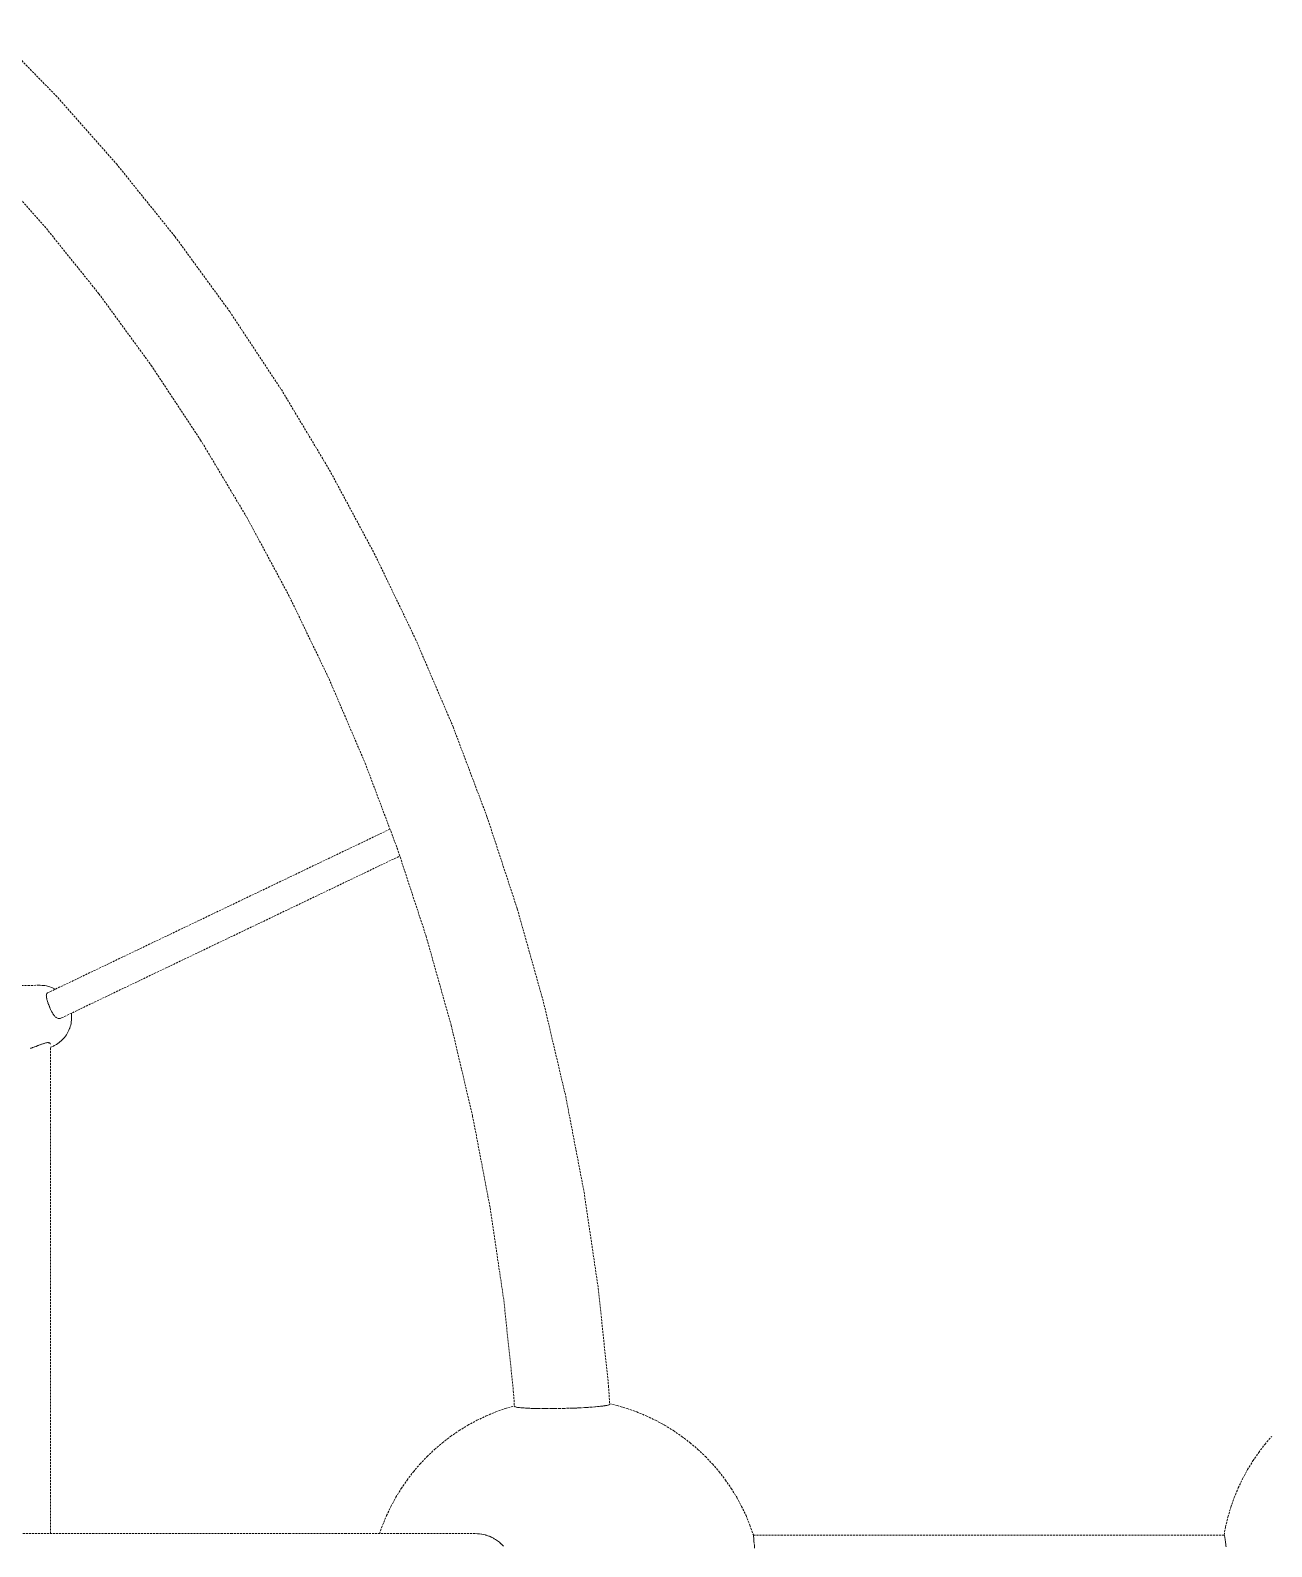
# Model space of a CAD drawing. Header units: millimetres. Extents: x -4710 to 4801, y -2494 to 3533.
# Drawn here: x 19 to 801, y 778 to 1734 of the extents above; entities that cross this region are included whole.
import ezdxf

# ---------------------------------------------------------------- set-up
doc = ezdxf.new("R2010")
doc.units = ezdxf.units.MM
doc.linetypes.add('HIDDEN', pattern=[1.905, 1.27, -0.635])
doc.layers.add('DIKOM_ОБЪЕКТ', color=7, linetype='Continuous')

msp = doc.modelspace()

# ---------------------------------------------------------------- linework, layer by layer
at = {"layer": 'DIKOM_ОБЪЕКТ', "color": 7, "linetype": 'HIDDEN', "lineweight": 15}
for p, q in [((-5.001, 1733.615), (35.041, 1692.653)), ((35.041, 1692.653), (73.323, 1649.504)), ((-8.591, 1651.474), (28.007, 1610.224)), ((73.323, 1649.504), (109.755, 1604.271)), ((28.007, 1610.224), (62.318, 1567.624)), ((109.755, 1604.271), (110.312, 1603.572)), ((110.312, 1603.572), (144.78, 1556.399)), ((62.278, 1567.679), (95.285, 1522.504)), ((144.78, 1556.399), (177.234, 1507.356)), ((95.285, 1522.504), (126.363, 1475.54)), ((177.234, 1507.356), (207.599, 1456.561)), ((126.363, 1475.54), (155.44, 1426.898)), ((207.599, 1456.561), (235.802, 1404.131)), ((155.44, 1426.898), (182.448, 1376.69)), ((235.802, 1404.131), (261.779, 1350.189)), ((182.448, 1376.69), (207.324, 1325.035)), ((261.779, 1350.189), (285.468, 1294.861)), ((207.324, 1325.035), (230.01, 1272.051)), ((285.468, 1294.861), (306.815, 1238.276)), ((230.01, 1272.051), (250.366, 1218.09)), ((306.815, 1238.276), (306.983, 1237.797)), ((306.983, 1237.797), (325.919, 1180.144)), ((245.703, 1230.451), (29.979, 1127.288)), ((38.746, 1111.532), (251.878, 1213.488)), ((250.283, 1218.343), (268.453, 1163.022)), ((325.919, 1180.144), (342.42, 1121.503)), ((268.453, 1163.022), (284.287, 1106.751)), ((24.372, 1132.087), (10.643, 1131.865)), ((25.294, 1132.091), (24.372, 1132.087)), ((25.294, 1132.091), (26.519, 1132.04)), ((26.519, 1132.04), (27.529, 1131.925)), ((27.529, 1131.925), (28.192, 1131.842)), ((28.192, 1131.842), (29.189, 1131.649)), ((29.189, 1131.649), (29.834, 1131.504)), ((29.526, 1126.915), (29.731, 1127.122)), ((29.736, 1127.125), (29.971, 1127.283)), ((30.813, 1131.236), (29.834, 1131.504)), ((31.432, 1131.033), (30.813, 1131.236)), ((32.384, 1130.692), (31.432, 1131.033)), ((32.97, 1130.434), (32.384, 1130.692)), ((33.89, 1130.025), (32.97, 1130.434)), ((34.747, 1129.568), (33.89, 1130.025)), ((29.151, 1125.641), (29.168, 1125.887)), ((29.162, 1125.228), (29.161, 1125.497)), ((29.187, 1124.991), (29.162, 1125.211)), ((29.177, 1126.025), (29.247, 1126.331)), ((29.213, 1124.759), (29.187, 1124.991)), ((29.295, 1124.245), (29.241, 1124.623)), ((29.254, 1126.368), (29.358, 1126.653)), ((29.418, 1123.708), (29.336, 1124.062)), ((29.563, 1123.109), (29.425, 1123.672)), ((29.673, 1122.756), (29.571, 1123.08)), ((29.74, 1122.491), (29.673, 1122.756)), ((29.859, 1122.114), (29.74, 1122.491)), ((29.933, 1121.879), (29.859, 1122.114)), ((30.151, 1121.208), (29.972, 1121.771)), ((30.319, 1120.754), (30.19, 1121.099)), ((30.394, 1120.518), (30.319, 1120.754)), ((30.563, 1120.061), (30.407, 1120.479)), ((30.655, 1119.813), (30.563, 1120.061)), ((30.928, 1119.09), (30.698, 1119.71)), ((31.119, 1118.641), (30.964, 1119.004)), ((31.22, 1118.368), (31.119, 1118.641)), ((31.406, 1117.932), (31.236, 1118.329)), ((31.525, 1117.652), (31.406, 1117.932)), ((31.818, 1116.979), (31.574, 1117.551)), ((342.42, 1121.503), (356.448, 1062.009)), ((32.076, 1116.445), (31.879, 1116.848)), ((32.403, 1115.759), (32.158, 1116.256)), ((32.637, 1115.325), (32.488, 1115.59)), ((32.812, 1114.979), (32.637, 1115.325)), ((32.991, 1114.669), (32.827, 1114.952)), ((33.163, 1114.375), (32.991, 1114.669)), ((33.518, 1113.809), (33.283, 1114.196)), ((33.677, 1113.585), (33.518, 1113.809)), ((33.871, 1113.312), (33.677, 1113.585)), ((34.075, 1113.063), (33.885, 1113.291)), ((34.245, 1112.84), (34.075, 1113.062)), ((34.536, 1112.519), (34.259, 1112.822)), ((35.02, 1112.06), (34.639, 1112.406)), ((35.418, 1111.757), (35.195, 1111.931)), ((35.808, 1111.522), (35.418, 1111.757)), ((36.221, 1111.339), (35.853, 1111.5)), ((36.64, 1111.219), (36.235, 1111.333)), ((37.064, 1111.161), (36.655, 1111.216)), ((37.474, 1111.165), (37.065, 1111.161)), ((37.49, 1111.164), (37.896, 1111.225)), ((37.913, 1111.229), (38.321, 1111.348)), ((38.338, 1111.355), (38.749, 1111.533)), ((44.511, 1107.059), (44.734, 1108.049)), ((44.734, 1108.049), (44.906, 1109.056)), ((44.906, 1109.056), (45.028, 1110.074)), ((44.994, 1114.187), (44.952, 1114.5)), ((45.081, 1113.161), (44.994, 1114.187)), ((45.097, 1111.1), (45.028, 1110.074)), ((45.081, 1113.161), (45.115, 1112.131)), ((45.097, 1111.1), (45.115, 1112.131)), ((39.594, 1098.121), (40.273, 1098.876)), ((40.584, 1099.263), (40.273, 1098.876)), ((40.584, 1099.263), (41.206, 1100.048)), ((41.206, 1100.048), (41.786, 1100.879)), ((41.786, 1100.879), (42.323, 1101.756)), ((42.528, 1102.101), (42.323, 1101.756)), ((42.528, 1102.101), (43.004, 1102.988)), ((43.004, 1102.988), (43.433, 1103.911)), ((43.433, 1103.911), (43.815, 1104.866)), ((43.918, 1105.141), (43.815, 1104.866)), ((43.918, 1105.141), (44.239, 1106.088)), ((44.239, 1106.088), (44.511, 1107.059)), ((284.287, 1106.751), (297.748, 1049.663)), ((19.084, 1092.357), (19.359, 1092.444)), ((19.359, 1092.444), (19.744, 1092.564)), ((19.765, 1092.571), (20.156, 1092.687)), ((20.156, 1092.687), (20.458, 1092.796)), ((20.495, 1092.809), (21.216, 1093.055)), ((21.297, 1093.081), (21.658, 1093.218)), ((21.658, 1093.218), (21.965, 1093.335)), ((21.984, 1093.342), (22.528, 1093.537)), ((22.528, 1093.537), (22.724, 1093.619)), ((22.743, 1093.627), (22.952, 1093.709)), ((22.952, 1093.709), (23.487, 1093.92)), ((23.505, 1093.927), (23.852, 1094.056)), ((23.852, 1094.056), (24.243, 1094.222)), ((24.37, 1094.271), (24.982, 1094.513)), ((24.998, 1094.519), (25.315, 1094.634)), ((25.315, 1094.634), (25.695, 1094.791)), ((25.71, 1094.797), (26.009, 1094.91)), ((26.009, 1094.91), (26.387, 1095.053)), ((26.4, 1095.058), (27.03, 1095.274)), ((27.064, 1095.287), (27.686, 1095.499)), ((27.697, 1095.503), (28.186, 1095.646)), ((28.292, 1095.676), (28.837, 1095.805)), ((28.846, 1095.807), (29.351, 1095.895)), ((29.359, 1095.896), (29.82, 1095.944)), ((30.243, 1095.951), (29.828, 1095.944)), ((30.619, 1095.919), (30.25, 1095.951)), ((30.942, 1095.848), (30.624, 1095.918)), ((31.215, 1095.739), (31.008, 1095.822)), ((31.444, 1095.588), (31.219, 1095.736)), ((31.621, 1095.397), (31.448, 1095.585)), ((31.811, 1094.949), (31.747, 1095.185)), ((31.816, 786.675), (31.817, 1093.055)), ((31.817, 1093.055), (32.683, 1093.373)), ((32.683, 1093.373), (33.61, 1093.794)), ((34.178, 1094.067), (33.61, 1093.794)), ((34.178, 1094.067), (35.069, 1094.552)), ((35.591, 1094.873), (35.069, 1094.552)), ((35.591, 1094.873), (36.44, 1095.418)), ((36.44, 1095.418), (37.259, 1096.028)), ((37.713, 1096.378), (37.259, 1096.028)), ((37.713, 1096.378), (38.483, 1097.037)), ((38.878, 1097.42), (38.483, 1097.037)), ((38.878, 1097.42), (39.594, 1098.121)), ((356.448, 1062.009), (367.971, 1001.802)), ((297.748, 1049.663), (308.804, 991.891)), ((367.971, 1001.802), (376.961, 941.023)), ((308.804, 991.891), (317.431, 933.569)), ((376.961, 941.023), (383.397, 879.813)), ((317.431, 933.569), (323.607, 874.834)), ((383.397, 879.813), (384.125, 868.242)), ((323.607, 874.834), (324.109, 866.849)), ((300.487, 858.052), (306.346, 860.847)), ((306.346, 860.847), (312.342, 863.331)), ((312.342, 863.331), (318.461, 865.498)), ((318.461, 865.498), (324.089, 867.166)), ((324.254, 866.706), (324.109, 866.852)), ((324.568, 866.613), (324.277, 866.682)), ((325.236, 866.374), (324.685, 866.543)), ((326.075, 866.231), (325.334, 866.344)), ((326.457, 866.195), (326.212, 866.21)), ((327.138, 866.071), (326.457, 866.195)), ((328.238, 865.949), (327.318, 866.039)), ((328.638, 865.91), (328.416, 865.932)), ((329.898, 865.865), (328.639, 865.91)), ((330.1, 865.857), (329.898, 865.865)), ((331.096, 865.799), (330.161, 865.85)), ((331.575, 865.747), (331.096, 865.799)), ((331.882, 865.714), (331.575, 865.747)), ((333.432, 865.623), (331.882, 865.714)), ((333.782, 865.603), (333.432, 865.623)), ((335.454, 865.573), (333.782, 865.603)), ((335.843, 865.566), (335.454, 865.573)), ((336.632, 865.579), (335.843, 865.566)), ((337.423, 865.562), (336.632, 865.579)), ((338.052, 865.515), (337.624, 865.547)), ((338.84, 865.487), (338.052, 865.515)), ((339.929, 865.447), (338.84, 865.487)), ((340.394, 865.43), (339.929, 865.447)), ((342.347, 865.426), (340.395, 865.43)), ((342.844, 865.425), (342.347, 865.426)), ((343.657, 865.449), (342.844, 865.425)), ((344.86, 865.421), (343.657, 865.449)), ((345.386, 865.408), (344.86, 865.421)), ((347.448, 865.421), (345.386, 865.408)), ((347.997, 865.425), (347.448, 865.421)), ((348.583, 865.445), (347.997, 865.425)), ((349.836, 865.488), (348.583, 865.445)), ((350.09, 865.484), (349.836, 865.488)), ((350.658, 865.473), (350.09, 865.484)), ((352.766, 865.493), (350.658, 865.473)), ((353.348, 865.499), (352.766, 865.493)), ((355.151, 865.565), (353.348, 865.499)), ((355.453, 865.576), (355.151, 865.565)), ((356.011, 865.596), (355.453, 865.576)), ((358.132, 865.619), (356.041, 865.596)), ((358.724, 865.626), (358.132, 865.619)), ((360.579, 865.699), (358.724, 865.626)), ((361.365, 865.729), (360.779, 865.706)), ((362.23, 865.789), (361.365, 865.729)), ((363.374, 865.807), (362.23, 865.789)), ((363.951, 865.816), (363.374, 865.807)), ((365.291, 865.879), (363.951, 865.816)), ((365.896, 865.907), (365.291, 865.879)), ((366.456, 865.933), (365.896, 865.907)), ((368.322, 866.083), (366.456, 865.933)), ((368.546, 866.101), (368.322, 866.083)), ((368.858, 866.11), (368.546, 866.101)), ((369.474, 866.15), (368.858, 866.11)), ((370.636, 866.225), (369.474, 866.15)), ((370.895, 866.242), (370.636, 866.225)), ((371.146, 866.248), (370.895, 866.242)), ((372.819, 866.351), (371.146, 866.248)), ((373.19, 866.374), (372.819, 866.351)), ((374.849, 866.536), (373.296, 866.381)), ((375.289, 866.567), (375.032, 866.554)), ((376.436, 866.675), (375.289, 866.567)), ((376.714, 866.701), (376.436, 866.675)), ((377.112, 866.739), (376.714, 866.701)), ((377.559, 866.806), (377.112, 866.739)), ((378.397, 866.869), (377.559, 866.806)), ((378.752, 866.896), (378.397, 866.869)), ((379.24, 866.96), (378.752, 866.896)), ((379.882, 867.044), (379.24, 866.96)), ((380.189, 867.084), (379.882, 867.044)), ((381.128, 867.276), (380.189, 867.084)), ((381.377, 867.326), (381.128, 867.276)), ((381.87, 867.417), (381.547, 867.362)), ((382.185, 867.454), (381.87, 867.417)), ((382.395, 867.479), (382.185, 867.454)), ((383.024, 867.629), (382.395, 867.479)), ((383.481, 867.804), (383.233, 867.69)), ((383.993, 867.99), (383.738, 867.854)), ((384.11, 868.483), (388.86, 867.342)), ((388.86, 867.342), (395.084, 865.498)), ((395.084, 865.498), (401.203, 863.331)), ((401.203, 863.331), (407.2, 860.847)), ((407.2, 860.847), (413.058, 858.051)), ((283.899, 847.885), (289.248, 851.562)), ((289.248, 851.562), (294.783, 854.954)), ((294.783, 854.954), (300.487, 858.052)), ((413.058, 858.051), (418.762, 854.954)), ((418.762, 854.954), (424.297, 851.562)), ((424.297, 851.562), (429.646, 847.885)), ((273.814, 839.716), (278.749, 843.932)), ((278.749, 843.932), (283.899, 847.885)), ((429.646, 847.885), (434.795, 843.932)), ((434.795, 843.932), (439.731, 839.716)), ((793.1, 837.851), (797.047, 842.996)), ((797.047, 842.996), (801.257, 847.928)), ((264.638, 830.538), (269.106, 835.247)), ((269.106, 835.247), (273.814, 839.716)), ((439.731, 839.716), (444.439, 835.247)), ((444.439, 835.247), (448.907, 830.538)), ((786.041, 826.977), (789.428, 832.507)), ((789.428, 832.507), (793.1, 837.851)), ((256.471, 820.451), (260.422, 825.601)), ((260.422, 825.601), (264.638, 830.538)), ((448.907, 830.538), (453.122, 825.601)), ((453.122, 825.601), (457.074, 820.451)), ((782.948, 821.278), (786.041, 826.977)), ((249.403, 809.565), (252.795, 815.1)), ((252.795, 815.1), (256.471, 820.451)), ((457.074, 820.451), (460.751, 815.1)), ((460.751, 815.1), (464.142, 809.565)), ((777.676, 809.433), (780.157, 815.424)), ((780.157, 815.424), (782.948, 821.278)), ((243.511, 798), (246.306, 803.859)), ((246.306, 803.859), (249.403, 809.565)), ((464.142, 809.565), (467.239, 803.859)), ((467.239, 803.859), (470.033, 798)), ((773.671, 797.101), (775.512, 803.32)), ((775.512, 803.32), (777.676, 809.433)), ((241.027, 792.002), (243.511, 798)), ((470.033, 798), (472.517, 792.002)), ((772.157, 790.795), (773.671, 797.101)), ((-20.002, 786.675), (23.845, 786.675)), ((23.845, 786.675), (66.078, 786.675)), ((66.078, 786.675), (106.612, 786.675)), ((106.612, 786.675), (145.365, 786.675)), ((145.365, 786.675), (182.259, 786.675)), ((182.259, 786.675), (217.219, 786.675)), ((217.219, 786.675), (250.174, 786.676)), ((239.142, 786.676), (241.027, 792.002)), ((250.174, 786.676), (281.057, 786.676)), ((281.057, 786.676), (299.829, 786.676)), ((300.9, 786.62), (299.882, 786.673)), ((300.9, 786.62), (301.331, 786.598)), ((301.331, 786.598), (302.134, 786.557)), ((302.136, 786.557), (303.614, 786.331)), ((303.614, 786.331), (304.394, 786.211)), ((304.394, 786.211), (305.824, 785.837)), ((305.824, 785.837), (306.047, 785.778)), ((306.595, 785.64), (306.047, 785.778)), ((308.014, 785.121), (306.595, 785.64)), ((308.342, 785), (308.014, 785.121)), ((308.342, 785), (308.762, 784.847)), ((308.762, 784.847), (310.115, 784.188)), ((310.115, 784.188), (310.828, 783.84)), ((310.828, 783.84), (311.43, 783.464)), ((311.43, 783.464), (312.124, 783.046)), ((472.517, 792.002), (474.684, 785.882)), ((474.684, 785.882), (474.797, 785.502)), ((474.716, 785.774), (771.289, 785.774)), ((474.777, 785.312), (474.805, 784.807)), ((474.809, 784.742), (474.898, 784.041)), ((474.909, 783.951), (474.941, 783.059)), ((771.227, 785.774), (772.157, 790.795)), ((771.437, 785.6), (771.519, 785.273)), ((771.574, 784.976), (771.664, 784.685)), ((771.678, 784.603), (771.716, 784.37)), ((771.716, 784.37), (771.823, 783.873)), ((771.837, 783.769), (771.886, 783.395)), ((771.886, 783.395), (771.939, 782.99)), ((312.124, 783.046), (312.82, 782.626)), ((312.82, 782.626), (313.364, 782.216)), ((313.364, 782.216), (314.047, 781.702)), ((314.047, 781.702), (314.696, 781.214)), ((314.696, 781.214), (315.821, 780.171)), ((315.821, 780.171), (316.055, 779.953)), ((316.055, 779.953), (316.436, 779.614)), ((316.435, 779.614), (317.425, 778.538)), ((474.947, 782.941), (474.994, 782.409)), ((474.994, 782.409), (475.043, 781.865)), ((475.057, 781.722), (475.193, 780.649)), ((475.285, 779.404), (475.209, 780.304)), ((475.285, 779.404), (475.3, 778.887)), ((475.307, 778.701), (475.409, 777.129)), ((772.005, 782.696), (772.208, 781.539)), ((772.226, 781.395), (772.252, 781.182)), ((772.252, 781.182), (772.387, 780.06)), ((772.401, 779.897), (772.471, 778.981)), ((772.471, 778.98), (772.546, 778.464))]:
    msp.add_line(p, q, dxfattribs=at)

doc.saveas('drawing.dxf')
